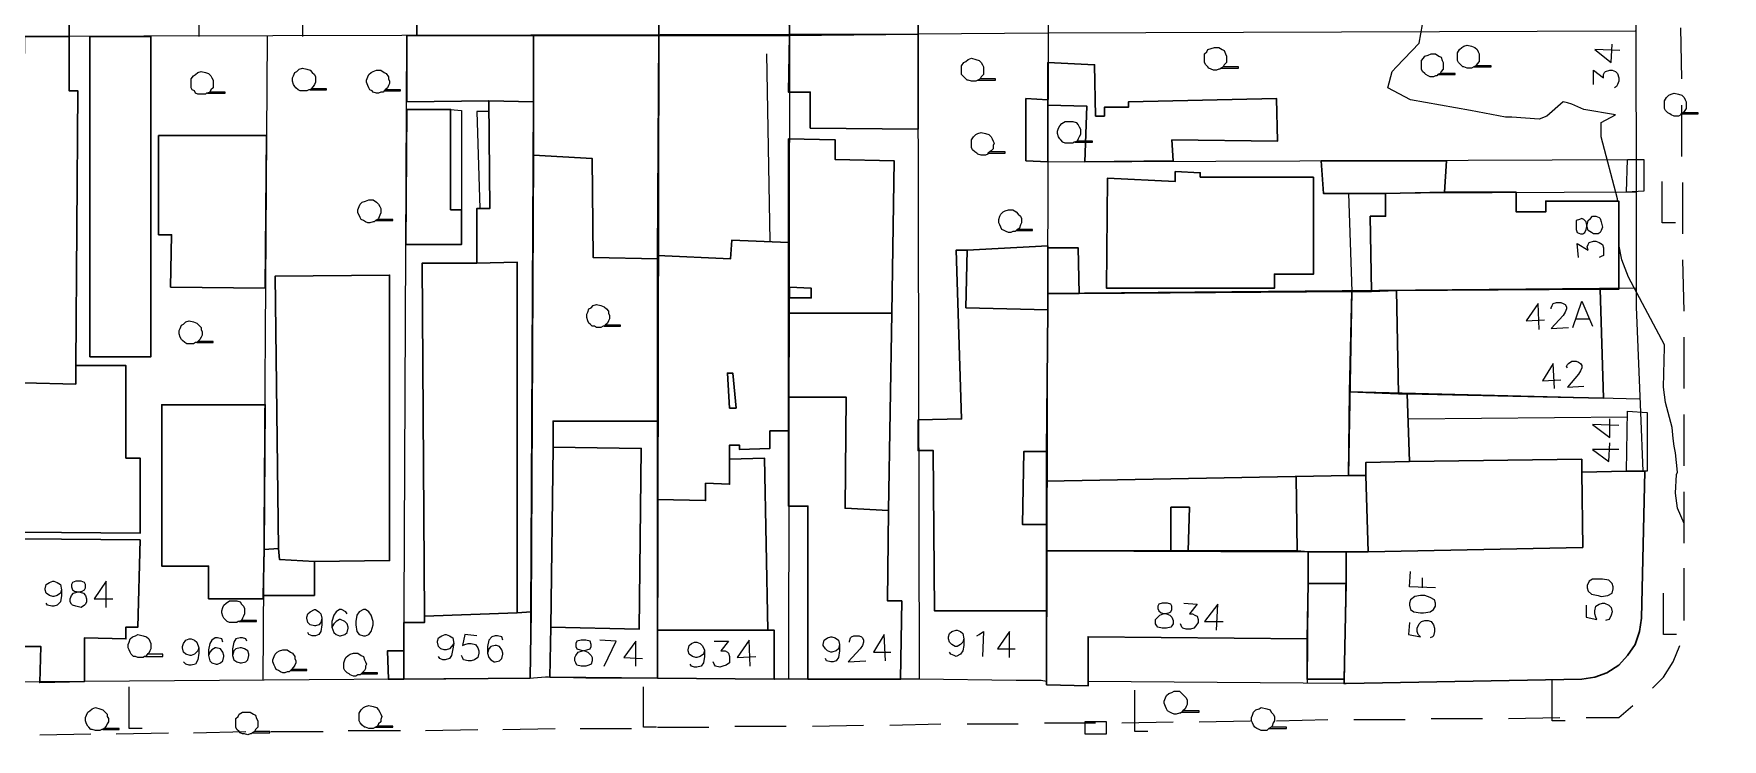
# Model space of a CAD drawing. Extents: x -2391 to 32076, y -11492 to 5852.
# Drawn here: x 4705.9 to 4837.1, y -1651.5 to -1596.7 of the extents above; entities that cross this region are included whole.
import ezdxf

# ---------------------------------------------------------------- set-up
doc = ezdxf.new("R2010")
doc.units = 0
doc.header["$LTSCALE"] = 7
for name, color, linetype in [('ALVE-CT', 3, 'CONTINUOUS'), ('PDF2_A101 - EDIFICACAO', 7, 'CONTINUOUS'), ('PDF2_A103 - PROJECAO_1', 7, 'CONTINUOUS'), ('PDF2_A104 - PROJECAO_2', 7, 'CONTINUOUS'), ('PDF2_A112 - PRISMA_VENTILACAO', 7, 'CONTINUOUS'), ('PDF2_A119 - TELHEIRO', 7, 'CONTINUOUS'), ('PDF2_A123 - N DE PORTA', 7, 'CONTINUOUS'), ('PDF2_A124 - MURO', 7, 'CONTINUOUS'), ('PDF2_C301 - MEIO_FIO_2D', 7, 'CONTINUOUS'), ('PDF2_C317 - BOCA_LOBO', 7, 'CONTINUOUS'), ('PDF2_F602 - ARVORE_ISOLADA', 7, 'CONTINUOUS'), ('PDF2_I903 - POSTE', 7, 'CONTINUOUS'), ('PDF2_N1402 - CURVA_INTERMEDIARIA', 7, 'CONTINUOUS')]:
    doc.layers.add(name, color=color, linetype=linetype)

msp = doc.modelspace()

# ---------------------------------------------------------------- linework, layer by layer
at = {"layer": 'ALVE-CT'}
msp.add_circle((4550.796, -1271.53), 500, dxfattribs=at)
at = {"layer": 'PDF2_A101 - EDIFICACAO', "lineweight": 30}
msp.add_lwpolyline([(4707.09, -1517.396), (4706.92, -1532.297), (4708.36, -1532.382), (4708.36, -1535.26), (4708.444, -1537.8), (4708.444, -1545.335), (4708.529, -1581.064), (4708.614, -1593.933), (4708.614, -1594.441), (4708.614, -1596.896), (4705.142, -1596.896)], dxfattribs=at)
for points in [[(4774.568, -1596.727), (4764.577, -1596.812), (4764.493, -1592.07), (4764.493, -1574.883), (4769.403, -1575.053), (4769.149, -1582.503), (4770.334, -1582.503), (4770.08, -1588.176), (4774.568, -1588.345)], [(4754.417, -1591.054), (4754.417, -1592.07), (4754.417, -1596.812), (4744.681, -1596.812), (4735.622, -1596.812), (4735.622, -1589.361), (4737.484, -1589.277), (4737.484, -1590.377), (4738.754, -1590.377), (4738.754, -1591.901), (4740.786, -1591.901), (4740.786, -1591.478), (4748.745, -1591.308), (4748.66, -1586.991), (4754.417, -1586.906)], [(4764.577, -1596.812), (4754.417, -1596.812), (4754.417, -1592.07), (4764.493, -1592.07)], [(4714.117, -1629.662), (4714.117, -1635.504), (4704.973, -1635.419), (4705.058, -1623.82), (4705.058, -1609.257), (4705.058, -1604.855), (4705.142, -1596.896), (4708.614, -1596.896), (4708.614, -1601.13), (4709.291, -1601.13), (4709.122, -1622.465), (4713.016, -1622.465), (4713.016, -1629.662)], [(4714.964, -1596.896), (4714.964, -1621.788), (4710.222, -1621.788), (4710.222, -1596.896)], [(4744.681, -1601.976), (4741.21, -1601.892), (4734.86, -1601.976), (4734.86, -1596.812), (4735.622, -1596.812), (4744.681, -1596.812)], [(4754.333, -1613.914), (4754.333, -1614.168), (4749.337, -1614.083), (4749.253, -1606.379), (4744.681, -1606.125), (4744.681, -1601.976), (4744.681, -1596.812), (4754.417, -1596.812)], [(4764.577, -1596.812), (4774.568, -1596.727), (4774.568, -1604.093), (4766.186, -1604.008), (4766.186, -1601.214), (4764.493, -1601.214)], [(4784.643, -1602.23), (4784.643, -1601.807), (4784.643, -1598.928), (4788.283, -1599.098), (4788.368, -1603.077), (4789.045, -1603.077), (4789.045, -1602.4), (4790.908, -1602.4), (4790.908, -1601.976), (4802.422, -1601.722), (4802.507, -1605.024), (4794.295, -1604.94), (4794.379, -1606.548), (4787.521, -1606.633), (4787.691, -1602.315)], [(4784.643, -1601.807), (4784.643, -1602.23), (4784.643, -1606.633), (4782.949, -1606.548), (4782.949, -1601.722)], [(4739.093, -1610.358), (4739.093, -1613.067), (4734.775, -1613.067), (4734.86, -1602.569), (4738.246, -1602.569), (4738.246, -1610.358)], [(4744.681, -1601.976), (4744.681, -1606.125), (4744.512, -1641.599), (4743.411, -1641.684), (4743.411, -1614.422), (4740.278, -1614.507), (4740.278, -1610.273), (4741.294, -1610.273), (4741.21, -1601.892)], [(4723.938, -1604.601), (4723.853, -1616.454), (4716.487, -1616.369), (4716.572, -1612.305), (4715.556, -1612.305), (4715.556, -1604.601)], [(4772.705, -1606.548), (4772.536, -1618.401), (4772.282, -1633.726), (4772.197, -1640.753), (4773.298, -1640.753), (4773.213, -1646.849), (4766.016, -1646.849), (4766.016, -1633.387), (4764.493, -1633.387), (4764.493, -1627.545), (4764.493, -1624.92), (4764.493, -1618.401), (4764.493, -1612.898), (4764.493, -1604.855), (4768.133, -1604.94), (4768.133, -1606.463)], [(4815.461, -1609.003), (4810.889, -1609.088), (4806.063, -1609.088), (4805.894, -1606.548), (4815.63, -1606.548)], [(4805.301, -1607.818), (4805.301, -1615.353), (4802.253, -1615.353), (4802.253, -1616.454), (4789.215, -1616.454), (4789.299, -1607.903), (4794.549, -1608.157), (4794.549, -1607.395), (4796.496, -1607.479), (4796.496, -1607.818)], [(4827.568, -1616.539), (4829.007, -1616.539), (4829.007, -1609.681), (4823.335, -1609.681), (4823.335, -1610.527), (4821.049, -1610.527), (4821.049, -1609.003), (4815.461, -1609.003), (4810.889, -1609.088), (4810.889, -1610.866), (4809.704, -1610.866), (4809.788, -1616.708), (4811.736, -1616.623), (4827.568, -1616.539), (4827.822, -1625.005), (4812.582, -1624.666), (4811.905, -1624.666), (4808.095, -1624.497), (4808.264, -1616.708), (4809.788, -1616.708), (4811.736, -1616.623)], [(4764.493, -1612.898), (4764.493, -1618.401), (4764.493, -1624.92), (4764.493, -1627.545), (4763.053, -1627.545), (4763.053, -1628.9), (4760.683, -1628.984), (4760.683, -1628.646), (4759.921, -1628.646), (4759.921, -1629.746), (4762.63, -1629.662), (4762.884, -1643.039), (4763.392, -1643.039), (4763.392, -1646.849), (4754.333, -1646.764), (4754.333, -1643.039), (4754.333, -1632.879), (4754.333, -1626.783), (4754.333, -1614.168), (4754.333, -1613.914), (4760.005, -1614.168), (4760.09, -1612.729)], [(4784.643, -1618.147), (4784.558, -1629.154), (4782.78, -1629.154), (4782.695, -1634.826), (4784.558, -1634.826), (4784.558, -1636.858), (4784.558, -1641.515), (4775.838, -1641.515), (4775.753, -1629.069), (4774.568, -1629.069), (4774.568, -1626.698), (4777.954, -1626.614), (4777.531, -1613.491), (4778.378, -1613.491), (4784.643, -1613.152), (4784.643, -1613.321), (4784.643, -1616.877)], [(4787.098, -1616.877), (4784.643, -1616.877), (4784.643, -1613.321), (4787.013, -1613.321)], [(4743.411, -1614.422), (4743.411, -1641.684), (4744.512, -1641.599), (4744.427, -1646.764), (4734.606, -1646.849), (4734.606, -1644.647), (4734.606, -1642.446), (4736.214, -1642.446), (4736.214, -1641.938), (4736.045, -1614.507), (4740.278, -1614.507)], [(4727.663, -1640.329), (4723.684, -1640.329), (4723.769, -1636.774), (4724.869, -1636.689), (4724.615, -1615.523), (4733.505, -1615.438), (4733.505, -1637.62), (4727.663, -1637.705)], [(4764.577, -1617.216), (4766.27, -1617.216), (4766.27, -1616.454), (4764.577, -1616.369)], [(4808.095, -1624.497), (4808.01, -1631.016), (4803.946, -1631.101), (4803.862, -1631.101), (4784.558, -1631.44), (4784.558, -1629.154), (4784.643, -1618.147), (4784.643, -1616.877), (4787.098, -1616.877), (4808.264, -1616.708)], [(4759.751, -1623.058), (4759.921, -1625.767), (4760.429, -1625.767), (4760.175, -1623.058)], [(4811.905, -1624.666), (4812.582, -1624.666), (4812.752, -1629.916), (4809.365, -1630), (4809.365, -1631.016), (4808.01, -1631.016), (4808.095, -1624.497)], [(4723.769, -1636.774), (4723.684, -1640.329), (4723.684, -1640.583), (4719.451, -1640.583), (4719.451, -1638.044), (4715.81, -1638.044), (4715.81, -1625.513), (4723.853, -1625.513)], [(4754.333, -1643.039), (4754.333, -1646.764), (4745.951, -1646.679), (4746.036, -1642.785), (4746.205, -1628.815), (4746.205, -1626.783), (4754.333, -1626.783), (4754.333, -1632.879)], [(4826.129, -1629.746), (4826.129, -1630.762), (4829.6, -1630.678), (4831.039, -1630.678), (4830.785, -1642.107), (4830.616, -1643.123), (4830.277, -1644.139), (4829.685, -1644.986), (4829.007, -1645.748), (4828.076, -1646.341), (4827.145, -1646.679), (4826.129, -1646.849), (4807.841, -1647.187), (4807.672, -1647.187), (4807.672, -1646.849), (4807.841, -1639.398), (4807.841, -1636.943), (4809.534, -1636.943), (4809.365, -1631.016), (4809.365, -1630), (4812.752, -1629.916)], [(4809.365, -1631.016), (4809.534, -1636.943), (4807.841, -1636.943), (4804.878, -1636.943), (4804.031, -1636.858), (4795.565, -1636.858), (4795.649, -1633.472), (4794.21, -1633.472), (4794.21, -1636.858), (4784.558, -1636.858), (4784.558, -1634.826), (4784.558, -1631.44), (4803.862, -1631.101), (4803.946, -1631.101), (4808.01, -1631.016)], [(4714.117, -1636.012), (4713.948, -1642.785), (4713.016, -1642.785), (4713.016, -1643.716), (4709.799, -1643.631), (4709.799, -1647.018), (4706.328, -1647.103), (4706.412, -1644.309), (4704.973, -1644.309), (4704.973, -1635.927)], [(4794.21, -1636.858), (4795.565, -1636.858), (4804.031, -1636.858), (4804.878, -1636.943), (4804.878, -1639.398), (4804.793, -1643.716), (4787.775, -1643.547), (4787.775, -1647.357), (4784.558, -1647.272), (4784.558, -1641.515), (4784.558, -1636.858)], [(4807.672, -1646.849), (4804.793, -1646.849), (4804.793, -1643.716), (4804.878, -1639.398), (4807.841, -1639.398)], [(4734.606, -1646.849), (4733.42, -1646.849), (4733.336, -1644.647), (4734.606, -1644.647)]]:
    msp.add_lwpolyline(points, close=True, dxfattribs=at)
at = {"layer": 'PDF2_A103 - PROJECAO_1', "lineweight": 30}
for points in [[(4772.705, -1606.548), (4772.536, -1618.401), (4772.282, -1633.726), (4768.895, -1633.556), (4768.98, -1624.92), (4764.493, -1624.92), (4764.493, -1618.401), (4764.493, -1612.898), (4764.493, -1604.855), (4768.133, -1604.94), (4768.133, -1606.463)], [(4784.643, -1613.321), (4784.643, -1616.877), (4784.643, -1618.147), (4778.293, -1617.978), (4778.378, -1613.491), (4784.643, -1613.152)], [(4743.411, -1641.684), (4736.214, -1641.938), (4736.045, -1614.507), (4740.278, -1614.507), (4743.411, -1614.422)], [(4727.663, -1637.705), (4724.954, -1637.536), (4724.869, -1636.689), (4724.615, -1615.523), (4733.505, -1615.438), (4733.505, -1637.62)], [(4764.577, -1617.216), (4766.27, -1617.216), (4766.27, -1616.454), (4764.577, -1616.369)], [(4811.905, -1624.666), (4808.095, -1624.497), (4808.264, -1616.708), (4809.788, -1616.708), (4811.736, -1616.623)], [(4705.058, -1623.82), (4709.122, -1623.904), (4709.122, -1622.465), (4713.016, -1622.465), (4713.016, -1629.662), (4714.117, -1629.662), (4714.117, -1635.504), (4704.973, -1635.419)], [(4746.036, -1642.785), (4746.205, -1628.815), (4753.063, -1628.9), (4752.893, -1642.954)], [(4762.884, -1643.039), (4754.333, -1643.039), (4754.333, -1632.879), (4758.058, -1632.964), (4758.058, -1631.609), (4759.921, -1631.694), (4759.921, -1629.746), (4762.63, -1629.662)], [(4826.129, -1630.762), (4826.213, -1636.604), (4809.534, -1636.943), (4809.365, -1631.016), (4809.365, -1630), (4812.752, -1629.916), (4826.129, -1629.746)], [(4809.534, -1636.943), (4807.841, -1636.943), (4804.878, -1636.943), (4804.031, -1636.858), (4803.946, -1631.101), (4808.01, -1631.016), (4809.365, -1631.016)]]:
    msp.add_lwpolyline(points, close=True, dxfattribs=at)
at = {"layer": 'PDF2_A104 - PROJECAO_2', "lineweight": 30}
for points in [[(4772.536, -1618.401), (4764.493, -1618.401), (4764.493, -1612.898), (4764.493, -1604.855), (4768.133, -1604.94), (4768.133, -1606.463), (4772.705, -1606.548)], [(4766.27, -1616.454), (4764.577, -1616.369), (4764.577, -1617.216), (4766.27, -1617.216)]]:
    msp.add_lwpolyline(points, close=True, dxfattribs=at)
at = {"layer": 'PDF2_A112 - PRISMA_VENTILACAO', "lineweight": 30}
for points in [[(4766.27, -1617.216), (4764.577, -1617.216), (4764.577, -1616.369), (4766.27, -1616.454)], [(4760.175, -1623.058), (4760.429, -1625.767), (4759.921, -1625.767), (4759.751, -1623.058)], [(4794.21, -1636.858), (4794.21, -1633.472), (4795.649, -1633.472), (4795.565, -1636.858)]]:
    msp.add_lwpolyline(points, close=True, dxfattribs=at)
at = {"layer": 'PDF2_A119 - TELHEIRO', "lineweight": 9}
for points in [[(4830.954, -1608.919), (4829.6, -1609.003), (4829.685, -1606.463), (4830.954, -1606.463)], [(4831.039, -1630.678), (4829.6, -1630.678), (4829.685, -1626.021), (4831.208, -1626.106), (4831.208, -1630.678)]]:
    msp.add_lwpolyline(points, close=True, dxfattribs=at)
at = {"layer": 'PDF2_A123 - N DE PORTA', "lineweight": 9}
for points in [[(4829.092, -1597.997), (4827.145, -1597.912), (4828.415, -1598.928), (4828.499, -1597.489)], [(4827.06, -1600.622), (4827.06, -1599.521), (4827.822, -1600.114), (4827.822, -1599.86), (4827.907, -1599.69), (4827.991, -1599.606), (4828.33, -1599.521), (4828.499, -1599.521), (4828.753, -1599.606), (4828.923, -1599.775), (4829.007, -1600.114), (4829.007, -1600.368), (4828.923, -1600.622), (4828.838, -1600.791), (4828.669, -1600.876)], [(4825.875, -1614.083), (4825.79, -1612.983), (4826.637, -1613.491), (4826.552, -1613.237), (4826.637, -1613.067), (4826.721, -1612.898), (4827.06, -1612.813), (4827.229, -1612.813), (4827.483, -1612.898), (4827.737, -1613.067), (4827.822, -1613.321), (4827.822, -1613.575), (4827.822, -1613.914), (4827.653, -1613.999), (4827.483, -1614.083)], [(4825.451, -1619.502), (4826.129, -1617.47), (4826.975, -1619.417)], [(4822.827, -1619.671), (4822.742, -1617.639), (4821.811, -1618.994), (4823.25, -1618.909)], [(4823.758, -1618.063), (4823.758, -1617.978), (4823.843, -1617.809), (4823.927, -1617.639), (4824.181, -1617.555), (4824.52, -1617.555), (4824.689, -1617.639), (4824.859, -1617.724), (4824.943, -1617.893), (4824.943, -1618.063), (4824.859, -1618.317), (4824.689, -1618.571), (4823.758, -1619.587), (4825.113, -1619.502)], [(4825.705, -1618.825), (4826.721, -1618.825)], [(4824.012, -1624.243), (4823.927, -1622.296), (4823.081, -1623.65), (4824.52, -1623.566)], [(4825.028, -1622.635), (4824.943, -1622.55), (4825.028, -1622.381), (4825.113, -1622.296), (4825.367, -1622.127), (4825.705, -1622.127), (4825.875, -1622.211), (4826.044, -1622.296), (4826.129, -1622.465), (4826.129, -1622.635), (4826.044, -1622.889), (4825.875, -1623.142), (4825.028, -1624.158), (4826.298, -1624.074)], [(4829.007, -1627.122), (4826.975, -1627.037), (4828.33, -1628.053), (4828.33, -1626.614)], [(4829.007, -1628.984), (4826.975, -1628.984), (4828.245, -1629.916), (4828.33, -1628.476)], [(4814.783, -1639.737), (4812.752, -1639.652), (4812.836, -1638.467)], [(4708.021, -1639.906), (4707.936, -1640.16), (4707.682, -1640.329), (4707.428, -1640.414), (4707.344, -1640.414), (4707.09, -1640.329), (4706.836, -1640.16), (4706.751, -1639.906), (4706.751, -1639.821), (4706.836, -1639.483), (4707.09, -1639.314), (4707.344, -1639.229), (4707.428, -1639.229), (4707.682, -1639.314), (4707.936, -1639.483), (4708.021, -1639.906), (4708.021, -1640.329), (4707.936, -1640.837), (4707.682, -1641.091), (4707.428, -1641.176), (4707.259, -1641.176), (4706.92, -1641.091), (4706.836, -1640.922)], [(4711.492, -1641.261), (4711.492, -1639.229), (4710.561, -1640.583), (4712, -1640.583)], [(4813.768, -1639.737), (4813.768, -1638.975)], [(4795.226, -1640.922), (4796.242, -1641.007), (4795.649, -1641.769), (4795.903, -1641.769), (4796.073, -1641.853), (4796.242, -1641.938), (4796.327, -1642.192), (4796.327, -1642.446), (4796.157, -1642.7), (4795.988, -1642.869), (4795.734, -1642.954), (4795.395, -1642.954), (4795.141, -1642.869), (4795.057, -1642.785), (4794.972, -1642.531)], [(4797.766, -1643.039), (4797.85, -1641.007), (4796.835, -1642.361), (4798.274, -1642.361)], [(4826.467, -1641.091), (4826.467, -1642.023), (4827.314, -1642.192), (4827.229, -1642.023), (4827.145, -1641.769), (4827.145, -1641.515), (4827.229, -1641.176), (4827.483, -1641.007), (4827.737, -1640.922), (4827.907, -1640.922), (4828.245, -1641.091), (4828.415, -1641.261), (4828.499, -1641.599), (4828.415, -1641.853), (4828.33, -1642.107), (4828.245, -1642.192), (4827.991, -1642.277)], [(4728.256, -1642.107), (4728.171, -1642.446), (4728.002, -1642.615), (4727.748, -1642.7), (4727.663, -1642.7), (4727.325, -1642.615), (4727.155, -1642.446), (4727.071, -1642.107), (4727.071, -1642.023), (4727.155, -1641.769), (4727.325, -1641.599), (4727.663, -1641.43), (4727.748, -1641.43), (4728.002, -1641.599), (4728.171, -1641.769), (4728.256, -1642.107), (4728.256, -1642.615), (4728.171, -1643.123), (4728.002, -1643.377), (4727.748, -1643.462), (4727.494, -1643.462), (4727.24, -1643.377), (4727.155, -1643.208)], [(4730.203, -1641.769), (4730.119, -1641.599), (4729.78, -1641.43), (4729.611, -1641.43), (4729.357, -1641.599), (4729.187, -1641.853), (4729.018, -1642.361), (4729.018, -1642.785), (4729.187, -1643.208), (4729.357, -1643.377), (4729.611, -1643.462), (4729.695, -1643.462), (4730.034, -1643.377), (4730.203, -1643.208), (4730.288, -1642.869), (4730.288, -1642.785), (4730.203, -1642.531), (4730.034, -1642.361), (4729.695, -1642.192), (4729.611, -1642.192), (4729.357, -1642.361), (4729.187, -1642.531), (4729.018, -1642.785)], [(4812.752, -1642.446), (4812.667, -1643.377), (4813.598, -1643.547), (4813.429, -1643.377), (4813.344, -1643.123), (4813.344, -1642.869), (4813.514, -1642.531), (4813.683, -1642.361), (4813.937, -1642.277), (4814.191, -1642.277), (4814.445, -1642.361), (4814.614, -1642.615), (4814.699, -1642.869), (4814.699, -1643.123), (4814.614, -1643.462), (4814.529, -1643.547), (4814.36, -1643.631)], [(4718.689, -1644.393), (4718.604, -1644.647), (4718.35, -1644.901), (4718.096, -1644.986), (4718.011, -1644.986), (4717.673, -1644.901), (4717.503, -1644.732), (4717.419, -1644.393), (4717.419, -1644.309), (4717.503, -1644.055), (4717.673, -1643.801), (4717.927, -1643.716), (4718.096, -1643.716), (4718.35, -1643.801), (4718.519, -1643.97), (4718.689, -1644.393), (4718.689, -1644.817), (4718.604, -1645.325), (4718.435, -1645.663), (4718.096, -1645.748), (4717.927, -1645.748), (4717.673, -1645.663), (4717.503, -1645.494)], [(4720.551, -1643.97), (4720.467, -1643.716), (4720.128, -1643.631), (4719.959, -1643.631), (4719.705, -1643.801), (4719.535, -1644.055), (4719.451, -1644.563), (4719.451, -1644.986), (4719.535, -1645.409), (4719.705, -1645.579), (4720.043, -1645.663), (4720.128, -1645.663), (4720.382, -1645.579), (4720.551, -1645.409), (4720.636, -1645.071), (4720.636, -1644.986), (4720.551, -1644.732), (4720.382, -1644.478), (4720.043, -1644.393), (4719.959, -1644.393), (4719.705, -1644.563), (4719.535, -1644.732), (4719.451, -1644.986)], [(4722.414, -1643.885), (4722.329, -1643.716), (4722.075, -1643.631), (4721.906, -1643.631), (4721.567, -1643.716), (4721.398, -1643.97), (4721.313, -1644.478), (4721.313, -1644.986), (4721.398, -1645.325), (4721.652, -1645.494), (4721.906, -1645.579), (4721.991, -1645.579), (4722.329, -1645.494), (4722.499, -1645.325), (4722.583, -1644.986), (4722.583, -1644.901), (4722.499, -1644.647), (4722.245, -1644.478), (4721.991, -1644.393), (4721.906, -1644.393), (4721.567, -1644.478), (4721.398, -1644.647), (4721.313, -1644.986)], [(4738.5, -1644.055), (4738.331, -1644.309), (4738.162, -1644.478), (4737.908, -1644.563), (4737.738, -1644.563), (4737.484, -1644.478), (4737.315, -1644.309), (4737.23, -1643.97), (4737.23, -1643.885), (4737.315, -1643.631), (4737.569, -1643.462), (4737.823, -1643.377), (4737.908, -1643.377), (4738.162, -1643.462), (4738.416, -1643.631), (4738.5, -1644.055), (4738.416, -1644.478), (4738.331, -1644.986), (4738.162, -1645.24), (4737.823, -1645.325), (4737.654, -1645.325), (4737.4, -1645.24), (4737.315, -1645.071)], [(4740.278, -1643.462), (4739.347, -1643.377), (4739.178, -1644.224), (4739.347, -1644.139), (4739.601, -1644.055), (4739.855, -1644.055), (4740.194, -1644.139), (4740.363, -1644.393), (4740.448, -1644.647), (4740.448, -1644.817), (4740.363, -1645.155), (4740.109, -1645.325), (4739.855, -1645.409), (4739.601, -1645.409), (4739.262, -1645.325), (4739.178, -1645.155), (4739.093, -1644.986)], [(4742.31, -1643.801), (4742.226, -1643.547), (4741.887, -1643.462), (4741.718, -1643.462), (4741.464, -1643.547), (4741.21, -1643.801), (4741.125, -1644.309), (4741.125, -1644.817), (4741.21, -1645.155), (4741.379, -1645.325), (4741.633, -1645.494), (4741.718, -1645.494), (4742.056, -1645.409), (4742.226, -1645.24), (4742.31, -1644.901), (4742.31, -1644.817), (4742.226, -1644.563), (4742.056, -1644.309), (4741.802, -1644.224), (4741.718, -1644.224), (4741.379, -1644.309), (4741.21, -1644.478), (4741.125, -1644.817)], [(4768.472, -1644.139), (4768.387, -1644.478), (4768.218, -1644.647), (4767.879, -1644.732), (4767.794, -1644.732), (4767.54, -1644.647), (4767.371, -1644.478), (4767.202, -1644.224), (4767.202, -1644.139), (4767.286, -1643.801), (4767.54, -1643.631), (4767.794, -1643.547), (4767.879, -1643.547), (4768.133, -1643.631), (4768.387, -1643.801), (4768.472, -1644.139), (4768.472, -1644.647), (4768.387, -1645.155), (4768.218, -1645.409), (4767.964, -1645.494), (4767.794, -1645.494), (4767.456, -1645.409), (4767.371, -1645.24)], [(4769.234, -1643.97), (4769.234, -1643.885), (4769.318, -1643.631), (4769.403, -1643.547), (4769.572, -1643.462), (4769.996, -1643.462), (4770.165, -1643.547), (4770.25, -1643.631), (4770.334, -1643.801), (4770.334, -1643.97), (4770.25, -1644.224), (4770.08, -1644.478), (4769.149, -1645.494), (4770.504, -1645.409)], [(4772.028, -1645.409), (4771.943, -1643.377), (4771.096, -1644.732), (4772.451, -1644.732)], [(4778.124, -1643.716), (4778.039, -1643.97), (4777.87, -1644.139), (4777.616, -1644.309), (4777.446, -1644.309), (4777.192, -1644.139), (4777.023, -1643.97), (4776.938, -1643.716), (4776.938, -1643.547), (4777.023, -1643.293), (4777.192, -1643.123), (4777.531, -1643.039), (4777.616, -1643.039), (4777.87, -1643.123), (4778.039, -1643.293), (4778.124, -1643.716), (4778.124, -1644.224), (4778.039, -1644.647), (4777.87, -1644.901), (4777.531, -1645.071), (4777.362, -1644.986), (4777.108, -1644.901), (4777.023, -1644.732)], [(4779.14, -1643.462), (4779.309, -1643.377), (4779.648, -1643.123), (4779.563, -1645.071)], [(4781.679, -1645.155), (4781.679, -1643.123), (4780.748, -1644.478), (4782.103, -1644.478)], [(4750.184, -1645.833), (4751.115, -1643.885), (4749.845, -1643.801)], [(4752.639, -1645.833), (4752.639, -1643.885), (4751.708, -1645.155), (4753.147, -1645.24)], [(4757.973, -1644.563), (4757.889, -1644.901), (4757.635, -1645.071), (4757.381, -1645.155), (4757.296, -1645.155), (4757.042, -1645.071), (4756.788, -1644.901), (4756.703, -1644.647), (4756.703, -1644.563), (4756.788, -1644.224), (4756.957, -1644.055), (4757.211, -1643.97), (4757.381, -1643.97), (4757.635, -1644.055), (4757.804, -1644.224), (4757.973, -1644.563), (4757.973, -1645.071), (4757.889, -1645.579), (4757.719, -1645.833), (4757.381, -1645.917), (4757.211, -1645.917), (4756.957, -1645.833), (4756.873, -1645.663)], [(4758.735, -1643.885), (4759.836, -1643.885), (4759.243, -1644.647), (4759.582, -1644.647), (4759.751, -1644.732), (4759.836, -1644.817), (4759.921, -1645.071), (4759.921, -1645.24), (4759.921, -1645.579), (4759.667, -1645.748), (4759.413, -1645.833), (4759.159, -1645.917), (4758.82, -1645.833), (4758.735, -1645.663), (4758.651, -1645.494)], [(4761.529, -1645.833), (4761.445, -1643.801), (4760.513, -1645.155), (4761.953, -1645.071)]]:
    msp.add_lwpolyline(points, dxfattribs=at)
for points in [[(4825.705, -1611.882), (4825.79, -1612.136), (4826.044, -1612.221), (4826.213, -1612.221), (4826.383, -1612.136), (4826.467, -1611.882), (4826.552, -1611.543), (4826.637, -1611.205), (4826.806, -1611.035), (4826.975, -1610.866), (4827.229, -1610.866), (4827.483, -1610.951), (4827.568, -1611.035), (4827.653, -1611.289), (4827.737, -1611.713), (4827.653, -1611.967), (4827.568, -1612.136), (4827.399, -1612.221), (4827.06, -1612.221), (4826.891, -1612.136), (4826.637, -1611.967), (4826.552, -1611.713), (4826.467, -1611.289), (4826.298, -1611.12), (4826.129, -1611.035), (4825.959, -1611.12), (4825.705, -1611.205), (4825.705, -1611.459)], [(4709.122, -1639.229), (4708.868, -1639.314), (4708.783, -1639.483), (4708.783, -1639.652), (4708.868, -1639.906), (4709.037, -1639.991), (4709.46, -1640.075), (4709.714, -1640.16), (4709.884, -1640.329), (4709.968, -1640.583), (4709.968, -1640.837), (4709.884, -1641.007), (4709.799, -1641.091), (4709.545, -1641.261), (4709.122, -1641.176), (4708.868, -1641.091), (4708.783, -1641.007), (4708.698, -1640.837), (4708.698, -1640.583), (4708.783, -1640.329), (4708.952, -1640.16), (4709.206, -1640.075), (4709.63, -1639.991), (4709.799, -1639.906), (4709.884, -1639.737), (4709.884, -1639.483), (4709.799, -1639.314), (4709.545, -1639.229)], [(4826.552, -1639.737), (4826.637, -1639.991), (4826.891, -1640.245), (4827.399, -1640.329), (4827.653, -1640.414), (4828.161, -1640.329), (4828.499, -1640.16), (4828.584, -1639.821), (4828.584, -1639.652), (4828.499, -1639.398), (4828.245, -1639.144), (4827.737, -1639.06), (4827.483, -1639.06), (4826.975, -1639.06), (4826.721, -1639.229), (4826.552, -1639.567)], [(4793.533, -1640.922), (4793.279, -1641.007), (4793.194, -1641.176), (4793.194, -1641.345), (4793.279, -1641.515), (4793.448, -1641.684), (4793.871, -1641.769), (4794.125, -1641.853), (4794.295, -1642.023), (4794.379, -1642.277), (4794.379, -1642.531), (4794.295, -1642.7), (4794.21, -1642.785), (4793.871, -1642.869), (4793.533, -1642.869), (4793.194, -1642.785), (4793.109, -1642.7), (4793.025, -1642.531), (4793.025, -1642.192), (4793.194, -1642.023), (4793.363, -1641.853), (4793.617, -1641.769), (4794.041, -1641.684), (4794.21, -1641.599), (4794.295, -1641.43), (4794.295, -1641.176), (4794.21, -1641.007), (4793.956, -1640.922)], [(4812.752, -1641.091), (4812.836, -1641.43), (4813.09, -1641.599), (4813.598, -1641.684), (4813.852, -1641.684), (4814.36, -1641.599), (4814.614, -1641.43), (4814.783, -1641.176), (4814.783, -1640.922), (4814.699, -1640.668), (4814.36, -1640.499), (4813.937, -1640.329), (4813.598, -1640.329), (4813.175, -1640.414), (4812.836, -1640.668), (4812.752, -1640.922)], [(4731.473, -1641.43), (4731.135, -1641.599), (4730.965, -1641.853), (4730.881, -1642.361), (4730.881, -1642.615), (4730.965, -1643.123), (4731.135, -1643.377), (4731.473, -1643.462), (4731.643, -1643.462), (4731.896, -1643.377), (4732.066, -1643.123), (4732.235, -1642.615), (4732.235, -1642.361), (4732.066, -1641.853), (4731.896, -1641.599), (4731.643, -1641.43)], [(4748.406, -1643.801), (4748.068, -1643.885), (4747.983, -1644.055), (4747.983, -1644.309), (4748.068, -1644.478), (4748.321, -1644.563), (4748.66, -1644.647), (4748.914, -1644.732), (4749.168, -1644.986), (4749.253, -1645.155), (4749.253, -1645.409), (4749.168, -1645.663), (4748.999, -1645.748), (4748.745, -1645.833), (4748.406, -1645.833), (4748.068, -1645.748), (4747.983, -1645.579), (4747.898, -1645.409), (4747.898, -1645.155), (4747.983, -1644.986), (4748.152, -1644.732), (4748.491, -1644.647), (4748.829, -1644.563), (4749.083, -1644.478), (4749.168, -1644.309), (4749.168, -1644.139), (4749.083, -1643.885), (4748.745, -1643.801)]]:
    msp.add_lwpolyline(points, close=True, dxfattribs=at)
at = {"layer": 'PDF2_A124 - MURO', "lineweight": 9}
for points in [[(4708.36, -1515.11), (4708.614, -1596.896)], [(4735.622, -1596.812), (4735.706, -1516.211), (4730.203, -1515.025), (4726.309, -1514.179), (4726.732, -1596.896)], [(4754.587, -1523.746), (4754.417, -1596.812), (4754.333, -1646.764)], [(4764.493, -1525.27), (4764.577, -1596.812), (4764.493, -1646.849)], [(4794.041, -1527.556), (4792.771, -1527.302), (4786.082, -1526.201), (4785.997, -1528.656), (4778.124, -1527.386), (4776.007, -1527.048), (4774.398, -1526.794), (4774.652, -1646.849), (4765.932, -1646.849), (4764.916, -1646.849), (4764.323, -1646.849), (4763.392, -1646.849), (4750.777, -1646.764), (4748.745, -1646.764), (4745.866, -1646.679), (4745.612, -1646.679), (4744.681, -1646.764), (4688.887, -1647.187)], [(4804.708, -1566.502), (4827.568, -1566.248), (4830.447, -1566.248), (4830.277, -1576.492), (4830.277, -1582.08), (4830.277, -1584.281), (4830.362, -1606.463), (4830.362, -1609.003), (4830.362, -1616.369), (4830.362, -1617.893), (4830.701, -1626.106), (4830.87, -1630.678)], [(4830.277, -1585.297), (4804.793, -1585.467), (4804.793, -1576.746), (4784.727, -1576.661), (4784.558, -1647.018), (4784.135, -1646.933), (4782.187, -1646.933), (4774.652, -1646.849)], [(4715.641, -1588.599), (4718.604, -1588.515), (4718.689, -1596.896)], [(4830.277, -1596.473), (4784.643, -1596.642), (4774.568, -1596.727), (4604.052, -1597.15)], [(4723.684, -1646.933), (4724.023, -1596.896)], [(4734.606, -1646.849), (4734.86, -1596.812)], [(4744.681, -1596.812), (4744.427, -1646.764)], [(4762.799, -1598.251), (4763.053, -1612.813)], [(4738.246, -1602.569), (4739.093, -1602.654), (4739.093, -1610.358)], [(4741.21, -1602.738), (4740.278, -1602.738), (4740.532, -1610.273)], [(4784.643, -1606.633), (4830.362, -1606.463)], [(4830.362, -1609.003), (4808.01, -1609.088), (4808.264, -1616.708), (4808.01, -1631.016), (4809.365, -1631.016), (4809.534, -1636.943), (4807.841, -1636.943), (4807.672, -1647.187)], [(4830.362, -1616.454), (4784.643, -1616.877)], [(4830.616, -1625.09), (4808.095, -1624.497)], [(4812.667, -1626.614), (4829.685, -1626.444)], [(4809.365, -1631.016), (4809.365, -1630), (4812.752, -1629.916), (4826.129, -1629.746), (4826.129, -1630.762), (4829.6, -1630.678), (4831.039, -1630.678), (4830.785, -1642.107), (4830.616, -1643.123), (4830.277, -1644.139), (4829.685, -1644.986), (4829.007, -1645.748), (4828.076, -1646.341), (4827.145, -1646.679), (4826.129, -1646.849), (4807.841, -1647.187), (4787.775, -1647.018)], [(4784.558, -1631.44), (4803.862, -1631.101), (4808.01, -1631.016)], [(4784.558, -1636.858), (4804.878, -1636.943), (4804.793, -1647.187)]]:
    msp.add_lwpolyline(points, dxfattribs=at)
at = {"layer": 'PDF2_C301 - MEIO_FIO_2D', "lineweight": 9}
for points in [[(4833.918, -1600.198), (4833.833, -1596.219)], [(4833.918, -1606.21), (4833.918, -1602.23)], [(4834.002, -1612.221), (4834.002, -1608.241)], [(4834.087, -1618.232), (4834.002, -1614.253)], [(4834.087, -1624.243), (4834.087, -1620.349), (4834.087, -1620.264)], [(4834.087, -1630.254), (4834.087, -1626.275)], [(4834.087, -1636.266), (4834.087, -1632.286)], [(4834.087, -1642.277), (4834.087, -1638.213)], [(4831.632, -1647.526), (4832.478, -1646.679), (4833.24, -1645.494), (4833.748, -1644.224)], [(4826.467, -1649.812), (4829.007, -1649.812), (4830.108, -1648.881)], [(4772.366, -1650.405), (4776.346, -1650.32)], [(4778.378, -1650.32), (4782.357, -1650.32)], [(4784.389, -1650.235), (4788.368, -1650.235)], [(4790.4, -1650.235), (4794.379, -1650.151)], [(4796.411, -1650.151), (4800.39, -1650.066)], [(4802.422, -1650.066), (4806.402, -1649.981)], [(4808.434, -1649.981), (4812.413, -1649.981)], [(4814.445, -1649.897), (4818.424, -1649.897)], [(4820.456, -1649.897), (4824.435, -1649.812)], [(4706.328, -1651.167), (4710.307, -1651.082)], [(4712.254, -1651.082), (4716.318, -1650.997)], [(4718.265, -1650.997), (4722.329, -1650.913)], [(4724.277, -1650.913), (4728.341, -1650.913)], [(4730.288, -1650.828), (4734.352, -1650.828)], [(4736.299, -1650.828), (4740.363, -1650.743)], [(4742.31, -1650.743), (4746.374, -1650.659)], [(4748.321, -1650.659), (4752.301, -1650.659)], [(4754.333, -1650.574), (4758.312, -1650.574)], [(4760.344, -1650.489), (4764.323, -1650.489)], [(4766.355, -1650.489), (4770.334, -1650.405)]]:
    msp.add_lwpolyline(points, dxfattribs=at)
at = {"layer": 'PDF2_C317 - BOCA_LOBO', "lineweight": 9}
msp.add_lwpolyline([(4787.521, -1651.082), (4789.215, -1651.082), (4789.215, -1650.151), (4787.521, -1650.151)], close=True, dxfattribs=at)
at = {"layer": 'PDF2_F602 - ARVORE_ISOLADA', "lineweight": 9}
for points in [[(4798.274, -1599.267), (4798.104, -1599.352), (4798.02, -1599.436), (4797.935, -1599.436), (4797.766, -1599.521), (4797.512, -1599.521), (4797.343, -1599.436), (4797.173, -1599.352), (4797.089, -1599.267), (4796.919, -1599.098), (4796.835, -1598.928), (4796.835, -1598.674), (4796.835, -1598.505), (4796.835, -1598.251), (4797.004, -1598.082), (4797.089, -1597.912), (4797.343, -1597.828), (4797.597, -1597.743), (4797.935, -1597.743), (4798.189, -1597.912), (4798.358, -1597.997), (4798.443, -1598.251), (4798.528, -1598.42), (4798.528, -1598.59), (4798.528, -1598.759), (4798.528, -1598.928), (4798.358, -1599.098), (4798.274, -1599.267), (4798.104, -1599.352), (4799.459, -1599.352), (4799.459, -1599.267)], [(4817.916, -1599.182), (4817.747, -1599.267), (4817.577, -1599.352), (4817.408, -1599.352), (4817.239, -1599.352), (4816.985, -1599.267), (4816.9, -1599.267), (4816.731, -1599.098), (4816.561, -1598.928), (4816.477, -1598.759), (4816.477, -1598.59), (4816.477, -1598.336), (4816.477, -1598.166), (4816.646, -1597.912), (4816.815, -1597.743), (4816.985, -1597.658), (4817.239, -1597.574), (4817.577, -1597.658), (4817.831, -1597.743), (4818.001, -1597.912), (4818.085, -1598.082), (4818.17, -1598.251), (4818.17, -1598.42), (4818.17, -1598.674), (4818.17, -1598.844), (4818.001, -1599.013), (4817.916, -1599.182), (4817.747, -1599.267), (4819.101, -1599.267), (4819.101, -1599.182)], [(4779.394, -1600.198), (4779.224, -1600.283), (4779.055, -1600.368), (4778.886, -1600.368), (4778.716, -1600.368), (4778.462, -1600.283), (4778.378, -1600.283), (4778.208, -1600.114), (4778.039, -1599.944), (4777.954, -1599.86), (4777.954, -1599.606), (4777.954, -1599.352), (4777.954, -1599.182), (4778.124, -1598.928), (4778.293, -1598.844), (4778.462, -1598.674), (4778.716, -1598.59), (4779.055, -1598.674), (4779.309, -1598.759), (4779.478, -1598.928), (4779.563, -1599.098), (4779.648, -1599.267), (4779.648, -1599.436), (4779.648, -1599.69), (4779.648, -1599.86), (4779.478, -1600.029), (4779.394, -1600.198), (4779.224, -1600.283), (4780.579, -1600.283), (4780.579, -1600.198)], [(4815.122, -1599.775), (4814.953, -1599.86), (4814.868, -1599.944), (4814.783, -1599.944), (4814.614, -1600.029), (4814.36, -1600.029), (4814.191, -1599.944), (4814.022, -1599.86), (4813.937, -1599.775), (4813.768, -1599.606), (4813.683, -1599.436), (4813.683, -1599.182), (4813.683, -1599.013), (4813.683, -1598.759), (4813.852, -1598.59), (4813.937, -1598.42), (4814.191, -1598.336), (4814.445, -1598.251), (4814.783, -1598.251), (4815.037, -1598.42), (4815.207, -1598.505), (4815.291, -1598.759), (4815.376, -1598.928), (4815.376, -1599.098), (4815.376, -1599.267), (4815.376, -1599.436), (4815.207, -1599.606), (4815.122, -1599.775), (4814.953, -1599.86), (4816.307, -1599.86), (4816.307, -1599.775)], [(4719.535, -1601.214), (4719.366, -1601.299), (4719.281, -1601.299), (4719.197, -1601.384), (4719.027, -1601.384), (4718.858, -1601.384), (4718.604, -1601.384), (4718.435, -1601.299), (4718.35, -1601.13), (4718.181, -1601.045), (4718.096, -1600.876), (4718.096, -1600.622), (4718.096, -1600.368), (4718.096, -1600.198), (4718.265, -1599.944), (4718.435, -1599.86), (4718.604, -1599.69), (4718.858, -1599.606), (4719.197, -1599.69), (4719.451, -1599.775), (4719.62, -1599.944), (4719.705, -1600.114), (4719.789, -1600.283), (4719.789, -1600.452), (4719.789, -1600.706), (4719.789, -1600.876), (4719.62, -1601.045), (4719.535, -1601.214), (4719.366, -1601.299), (4720.721, -1601.299), (4720.721, -1601.214)], [(4727.409, -1600.96), (4727.325, -1601.045), (4727.24, -1601.045), (4727.071, -1601.13), (4726.901, -1601.13), (4726.732, -1601.13), (4726.563, -1601.13), (4726.393, -1601.045), (4726.224, -1600.876), (4726.139, -1600.791), (4726.055, -1600.622), (4725.97, -1600.368), (4725.97, -1600.114), (4726.055, -1599.944), (4726.139, -1599.69), (4726.309, -1599.606), (4726.478, -1599.436), (4726.732, -1599.352), (4727.071, -1599.436), (4727.325, -1599.521), (4727.494, -1599.69), (4727.663, -1599.86), (4727.748, -1600.029), (4727.748, -1600.198), (4727.748, -1600.452), (4727.663, -1600.622), (4727.579, -1600.791), (4727.409, -1600.96), (4727.325, -1601.045), (4728.595, -1601.045), (4728.595, -1600.96)], [(4733.166, -1601.045), (4733.082, -1601.13), (4732.997, -1601.214), (4732.828, -1601.214), (4732.658, -1601.299), (4732.489, -1601.299), (4732.235, -1601.214), (4732.15, -1601.13), (4731.981, -1601.045), (4731.896, -1600.876), (4731.812, -1600.706), (4731.727, -1600.452), (4731.727, -1600.283), (4731.812, -1600.029), (4731.896, -1599.86), (4732.066, -1599.69), (4732.235, -1599.606), (4732.489, -1599.521), (4732.828, -1599.521), (4733.082, -1599.69), (4733.251, -1599.775), (4733.42, -1600.029), (4733.42, -1600.198), (4733.505, -1600.368), (4733.505, -1600.537), (4733.42, -1600.706), (4733.336, -1600.876), (4733.166, -1601.045), (4733.082, -1601.13), (4734.352, -1601.13), (4734.352, -1601.045)], [(4834.002, -1602.823), (4833.833, -1602.908), (4833.833, -1602.992), (4833.664, -1603.077), (4833.494, -1603.077), (4833.325, -1603.077), (4833.071, -1602.992), (4832.986, -1602.908), (4832.817, -1602.823), (4832.648, -1602.654), (4832.563, -1602.484), (4832.563, -1602.315), (4832.563, -1602.061), (4832.563, -1601.892), (4832.732, -1601.638), (4832.902, -1601.468), (4833.071, -1601.384), (4833.325, -1601.299), (4833.664, -1601.384), (4833.918, -1601.468), (4834.087, -1601.638), (4834.172, -1601.807), (4834.256, -1601.976), (4834.256, -1602.146), (4834.256, -1602.315), (4834.256, -1602.484), (4834.087, -1602.738), (4834.002, -1602.823), (4833.833, -1602.908), (4835.188, -1602.908), (4835.188, -1602.823)], [(4780.156, -1605.871), (4779.986, -1605.956), (4779.986, -1606.04), (4779.817, -1606.125), (4779.648, -1606.125), (4779.478, -1606.125), (4779.224, -1606.04), (4779.14, -1605.956), (4778.97, -1605.871), (4778.801, -1605.702), (4778.716, -1605.532), (4778.716, -1605.363), (4778.716, -1605.109), (4778.716, -1604.94), (4778.886, -1604.686), (4779.055, -1604.516), (4779.224, -1604.432), (4779.478, -1604.347), (4779.817, -1604.432), (4780.071, -1604.516), (4780.24, -1604.686), (4780.325, -1604.855), (4780.41, -1605.024), (4780.494, -1605.194), (4780.41, -1605.363), (4780.41, -1605.617), (4780.24, -1605.786), (4780.156, -1605.871), (4779.986, -1605.956), (4781.341, -1605.956), (4781.341, -1605.871)], [(4786.929, -1605.024), (4786.759, -1605.109), (4786.675, -1605.109), (4786.59, -1605.194), (4786.336, -1605.194), (4786.167, -1605.194), (4785.997, -1605.194), (4785.828, -1605.109), (4785.659, -1604.94), (4785.574, -1604.855), (4785.489, -1604.686), (4785.405, -1604.432), (4785.405, -1604.262), (4785.489, -1604.008), (4785.574, -1603.839), (4785.743, -1603.67), (4785.997, -1603.5), (4786.167, -1603.5), (4786.59, -1603.5), (4786.844, -1603.585), (4787.013, -1603.754), (4787.098, -1603.924), (4787.183, -1604.093), (4787.183, -1604.347), (4787.183, -1604.516), (4787.098, -1604.686), (4787.013, -1604.855), (4786.929, -1605.024), (4786.759, -1605.109), (4788.114, -1605.109), (4788.114, -1605.024)], [(4732.574, -1611.12), (4732.404, -1611.205), (4732.32, -1611.289), (4732.235, -1611.289), (4731.981, -1611.374), (4731.812, -1611.374), (4731.643, -1611.289), (4731.473, -1611.205), (4731.304, -1611.12), (4731.219, -1610.951), (4731.135, -1610.781), (4731.05, -1610.612), (4731.05, -1610.358), (4731.135, -1610.104), (4731.219, -1609.935), (4731.389, -1609.765), (4731.643, -1609.681), (4731.896, -1609.596), (4732.235, -1609.596), (4732.489, -1609.765), (4732.658, -1609.935), (4732.743, -1610.104), (4732.828, -1610.273), (4732.828, -1610.443), (4732.828, -1610.612), (4732.743, -1610.781), (4732.658, -1611.035), (4732.574, -1611.12), (4732.404, -1611.205), (4733.759, -1611.205), (4733.759, -1611.12)], [(4782.272, -1611.882), (4782.187, -1611.967), (4782.103, -1612.051), (4781.933, -1612.051), (4781.764, -1612.136), (4781.595, -1612.136), (4781.425, -1612.051), (4781.256, -1611.967), (4781.087, -1611.882), (4781.002, -1611.713), (4780.918, -1611.543), (4780.833, -1611.374), (4780.833, -1611.12), (4780.918, -1610.866), (4781.002, -1610.697), (4781.172, -1610.527), (4781.341, -1610.443), (4781.595, -1610.358), (4781.933, -1610.358), (4782.187, -1610.527), (4782.357, -1610.697), (4782.526, -1610.866), (4782.611, -1611.035), (4782.611, -1611.205), (4782.611, -1611.374), (4782.526, -1611.543), (4782.441, -1611.797), (4782.272, -1611.882), (4782.187, -1611.967), (4783.457, -1611.967), (4783.457, -1611.882)], [(4750.269, -1619.333), (4750.184, -1619.417), (4750.099, -1619.417), (4749.93, -1619.502), (4749.761, -1619.502), (4749.591, -1619.502), (4749.422, -1619.417), (4749.253, -1619.417), (4749.083, -1619.248), (4748.999, -1619.163), (4748.914, -1618.994), (4748.829, -1618.74), (4748.829, -1618.486), (4748.914, -1618.317), (4748.999, -1618.063), (4749.168, -1617.978), (4749.337, -1617.809), (4749.591, -1617.724), (4749.93, -1617.809), (4750.184, -1617.893), (4750.353, -1618.063), (4750.523, -1618.232), (4750.523, -1618.401), (4750.607, -1618.571), (4750.607, -1618.825), (4750.523, -1618.994), (4750.438, -1619.163), (4750.269, -1619.333), (4750.184, -1619.417), (4751.454, -1619.417), (4751.454, -1619.333)], [(4718.604, -1620.603), (4718.519, -1620.687), (4718.435, -1620.687), (4718.265, -1620.772), (4718.096, -1620.772), (4717.927, -1620.772), (4717.757, -1620.772), (4717.588, -1620.687), (4717.419, -1620.518), (4717.334, -1620.433), (4717.249, -1620.264), (4717.165, -1620.01), (4717.165, -1619.756), (4717.249, -1619.587), (4717.334, -1619.333), (4717.503, -1619.248), (4717.673, -1619.079), (4717.927, -1618.994), (4718.265, -1619.079), (4718.519, -1619.163), (4718.689, -1619.333), (4718.858, -1619.502), (4718.858, -1619.671), (4718.943, -1619.841), (4718.943, -1620.095), (4718.858, -1620.264), (4718.773, -1620.433), (4718.604, -1620.603), (4718.519, -1620.687), (4719.789, -1620.687), (4719.789, -1620.603)], [(4721.991, -1642.277), (4721.821, -1642.361), (4721.737, -1642.361), (4721.652, -1642.446), (4721.398, -1642.446), (4721.229, -1642.446), (4721.059, -1642.446), (4720.89, -1642.361), (4720.721, -1642.192), (4720.636, -1642.107), (4720.551, -1641.938), (4720.467, -1641.684), (4720.467, -1641.515), (4720.551, -1641.261), (4720.636, -1641.091), (4720.805, -1640.922), (4721.059, -1640.753), (4721.229, -1640.753), (4721.652, -1640.753), (4721.906, -1640.837), (4721.991, -1641.007), (4722.16, -1641.176), (4722.245, -1641.345), (4722.245, -1641.599), (4722.245, -1641.769), (4722.16, -1641.938), (4722.075, -1642.107), (4721.991, -1642.277), (4721.821, -1642.361), (4723.176, -1642.361), (4723.176, -1642.277)], [(4714.71, -1644.901), (4714.54, -1645.071), (4714.456, -1645.071), (4714.371, -1645.155), (4714.117, -1645.155), (4713.948, -1645.155), (4713.778, -1645.071), (4713.609, -1645.071), (4713.44, -1644.901), (4713.355, -1644.732), (4713.27, -1644.563), (4713.186, -1644.393), (4713.186, -1644.139), (4713.27, -1643.97), (4713.355, -1643.716), (4713.524, -1643.547), (4713.778, -1643.462), (4713.948, -1643.377), (4714.371, -1643.462), (4714.625, -1643.547), (4714.794, -1643.716), (4714.879, -1643.885), (4714.964, -1644.055), (4714.964, -1644.224), (4714.964, -1644.478), (4714.879, -1644.647), (4714.794, -1644.817), (4714.71, -1644.901), (4714.54, -1645.071), (4715.895, -1645.071), (4715.895, -1644.901)], [(4725.885, -1646.087), (4725.801, -1646.171), (4725.716, -1646.256), (4725.547, -1646.256), (4725.377, -1646.341), (4725.208, -1646.341), (4725.039, -1646.256), (4724.869, -1646.171), (4724.7, -1646.087), (4724.615, -1645.917), (4724.531, -1645.748), (4724.446, -1645.494), (4724.446, -1645.325), (4724.531, -1645.071), (4724.615, -1644.901), (4724.785, -1644.732), (4724.954, -1644.647), (4725.208, -1644.563), (4725.547, -1644.563), (4725.801, -1644.732), (4725.97, -1644.817), (4726.139, -1645.071), (4726.139, -1645.24), (4726.224, -1645.409), (4726.224, -1645.579), (4726.139, -1645.748), (4726.055, -1645.917), (4725.885, -1646.087), (4725.801, -1646.171), (4727.071, -1646.171), (4727.071, -1646.087)], [(4731.389, -1646.341), (4731.304, -1646.425), (4731.219, -1646.51), (4731.05, -1646.51), (4730.881, -1646.595), (4730.711, -1646.595), (4730.457, -1646.51), (4730.373, -1646.425), (4730.203, -1646.341), (4730.034, -1646.171), (4729.949, -1646.002), (4729.949, -1645.748), (4729.949, -1645.579), (4730.034, -1645.325), (4730.119, -1645.155), (4730.288, -1644.986), (4730.457, -1644.901), (4730.711, -1644.817), (4731.05, -1644.817), (4731.304, -1644.986), (4731.473, -1645.071), (4731.558, -1645.325), (4731.643, -1645.494), (4731.727, -1645.663), (4731.643, -1645.833), (4731.643, -1646.002), (4731.558, -1646.171), (4731.389, -1646.341), (4731.304, -1646.425), (4732.574, -1646.425), (4732.574, -1646.341)], [(4732.574, -1650.489), (4732.404, -1650.574), (4732.235, -1650.659), (4732.066, -1650.659), (4731.896, -1650.659), (4731.643, -1650.574), (4731.558, -1650.574), (4731.389, -1650.405), (4731.219, -1650.235), (4731.135, -1650.066), (4731.135, -1649.897), (4731.135, -1649.643), (4731.135, -1649.473), (4731.304, -1649.219), (4731.473, -1649.05), (4731.643, -1648.965), (4731.896, -1648.881), (4732.235, -1648.965), (4732.489, -1649.05), (4732.658, -1649.219), (4732.743, -1649.389), (4732.828, -1649.558), (4732.912, -1649.727), (4732.828, -1649.981), (4732.828, -1650.151), (4732.658, -1650.32), (4732.574, -1650.489), (4732.404, -1650.574), (4733.759, -1650.574), (4733.759, -1650.489)], [(4795.141, -1649.304), (4795.057, -1649.389), (4794.972, -1649.473), (4794.887, -1649.473), (4794.633, -1649.558), (4794.464, -1649.558), (4794.295, -1649.473), (4794.125, -1649.389), (4793.956, -1649.304), (4793.871, -1649.135), (4793.787, -1648.965), (4793.702, -1648.711), (4793.702, -1648.542), (4793.787, -1648.288), (4793.871, -1648.119), (4794.041, -1647.949), (4794.295, -1647.865), (4794.464, -1647.78), (4794.887, -1647.78), (4795.057, -1647.949), (4795.226, -1648.119), (4795.395, -1648.288), (4795.48, -1648.457), (4795.48, -1648.627), (4795.48, -1648.796), (4795.395, -1648.965), (4795.311, -1649.135), (4795.141, -1649.304), (4795.057, -1649.389), (4796.411, -1649.389), (4796.411, -1649.304)], [(4711.323, -1650.659), (4711.238, -1650.743), (4711.154, -1650.743), (4710.984, -1650.828), (4710.815, -1650.828), (4710.646, -1650.828), (4710.392, -1650.743), (4710.307, -1650.743), (4710.138, -1650.574), (4710.053, -1650.489), (4709.968, -1650.32), (4709.884, -1650.066), (4709.884, -1649.812), (4709.968, -1649.643), (4710.053, -1649.389), (4710.222, -1649.304), (4710.392, -1649.135), (4710.646, -1649.05), (4710.984, -1649.135), (4711.238, -1649.219), (4711.408, -1649.389), (4711.577, -1649.558), (4711.577, -1649.727), (4711.662, -1649.897), (4711.662, -1650.151), (4711.577, -1650.32), (4711.492, -1650.489), (4711.323, -1650.659), (4711.238, -1650.743), (4712.508, -1650.743), (4712.508, -1650.659)], [(4723.007, -1650.913), (4722.837, -1650.997), (4722.753, -1651.082), (4722.668, -1651.082), (4722.499, -1651.167), (4722.245, -1651.082), (4722.075, -1651.082), (4721.906, -1650.997), (4721.821, -1650.913), (4721.652, -1650.743), (4721.567, -1650.574), (4721.567, -1650.32), (4721.567, -1650.151), (4721.567, -1649.897), (4721.737, -1649.727), (4721.821, -1649.558), (4722.075, -1649.389), (4722.329, -1649.389), (4722.668, -1649.389), (4722.922, -1649.558), (4723.091, -1649.643), (4723.176, -1649.897), (4723.261, -1650.066), (4723.261, -1650.235), (4723.261, -1650.405), (4723.261, -1650.574), (4723.091, -1650.743), (4723.007, -1650.913), (4722.837, -1650.997), (4724.192, -1650.997), (4724.192, -1650.913)], [(4801.999, -1650.574), (4801.83, -1650.659), (4801.745, -1650.743), (4801.66, -1650.828), (4801.406, -1650.828), (4801.237, -1650.828), (4801.068, -1650.743), (4800.898, -1650.659), (4800.729, -1650.574), (4800.644, -1650.405), (4800.56, -1650.235), (4800.475, -1650.066), (4800.475, -1649.812), (4800.56, -1649.643), (4800.644, -1649.389), (4800.814, -1649.219), (4801.068, -1649.135), (4801.237, -1649.05), (4801.66, -1649.135), (4801.914, -1649.219), (4801.999, -1649.389), (4802.168, -1649.558), (4802.253, -1649.727), (4802.253, -1649.897), (4802.253, -1650.066), (4802.168, -1650.235), (4802.084, -1650.489), (4801.999, -1650.574), (4801.83, -1650.659), (4803.184, -1650.659), (4803.184, -1650.574)]]:
    msp.add_lwpolyline(points, close=True, dxfattribs=at)
at = {"layer": 'PDF2_I903 - POSTE', "lineweight": 9}
for points in [[(4833.41, -1611.374), (4832.394, -1611.374), (4832.394, -1608.157)], [(4833.494, -1643.377), (4832.478, -1643.377), (4832.478, -1640.16)], [(4714.286, -1650.659), (4713.27, -1650.659), (4713.27, -1647.441)], [(4754.248, -1650.574), (4753.232, -1650.574), (4753.232, -1647.441)], [(4792.432, -1650.913), (4791.416, -1650.913), (4791.416, -1647.695)], [(4824.859, -1650.066), (4823.843, -1650.066), (4823.843, -1646.849)]]:
    msp.add_lwpolyline(points, dxfattribs=at)
at = {"layer": 'PDF2_N1402 - CURVA_INTERMEDIARIA', "lineweight": 9}
for points in [[(4828.923, -1609.681), (4828.923, -1609.511), (4827.653, -1604.686), (4827.653, -1603.585), (4828.753, -1602.992), (4826.298, -1602.569), (4825.367, -1602.146), (4825.028, -1602.061), (4824.689, -1601.976), (4823.419, -1603.077), (4822.827, -1603.331), (4820.71, -1603.162), (4820.202, -1603.162), (4817.493, -1602.654), (4812.836, -1601.807), (4811.058, -1600.876), (4811.397, -1599.606), (4811.736, -1599.267), (4813.514, -1597.404), (4813.768, -1595.965), (4816.477, -1595.457)], [(4834.087, -1634.742), (4833.579, -1633.556), (4833.41, -1632.371), (4833.494, -1630.932), (4833.579, -1630.762), (4833.41, -1629.238), (4833.325, -1628.73), (4833.24, -1628.138), (4833.156, -1627.291), (4832.648, -1625.344), (4832.478, -1624.158), (4832.563, -1621.026), (4832.563, -1620.857), (4829.769, -1615.607), (4829.261, -1614.253), (4829.007, -1613.067)]]:
    msp.add_lwpolyline(points, dxfattribs=at)

doc.saveas('drawing.dxf')
